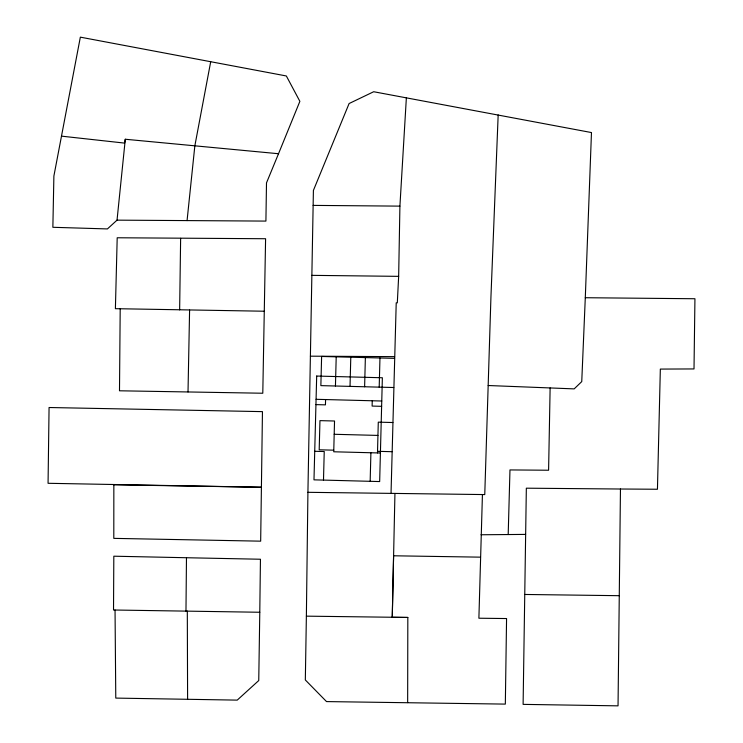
<?xml version="1.0" encoding="UTF-8"?>
<svg xmlns="http://www.w3.org/2000/svg" width="743" height="743" viewBox="0 0 743 743"><rect width="100%" height="100%" fill="white"/><g stroke="black" fill="none" stroke-linecap="round" stroke-linejoin="round"><path stroke-width="1.11" d="M407.656 702.609L407.823 617.452L306.376 616.151L305.327 679.956L326.53 701.587L505.333 704.104L506.568 618.548L478.891 618.222L482.43 494.55M120.199 308.772L119.493 390.79L262.79 393.233L265.595 238.735L117.199 237.769L115.397 308.679L264.294 311.224M115.044 610.031L115.778 698.095L237.221 700.12L258.75 680.551L259.781 612.26L113.521 610.003L113.818 556.201L186.474 557.733L185.973 611.117L187.31 611.145L187.607 699.293M620.461 489.015L526.341 488.188L523.109 704.373L618.037 705.85L620.461 489.015L657.444 489.247L660.341 369.085L694.008 368.937L694.937 298.742L585.298 297.72L581.75 381.596L574.181 388.886L488.17 385.515M259.781 612.26L260.449 559.238L186.474 557.733M306.376 616.151L307.918 492.312L313.407 190.422L349.099 103.537L373.692 91.733L591.474 132.56L585.298 297.72M179.639 309.877L180.633 238.317M307.918 492.312L391.032 493.38L396.223 302.81L397.31 302.838L398.657 276.35L399.91 206.127L406.365 97.797M188.016 391.96L189.595 310.063M550.126 387.939L548.594 470.235L509.967 469.929L508.193 534.551M407.823 617.452L392.267 617.284L393.595 555.783L480.312 557.157M392.267 617.284L394.942 493.426M323.493 480.099L324.236 451.53L314.726 451.289M325.583 399.558L325.443 404.861L315.942 404.619M335.446 386.007L336.207 356.835M350.027 386.388L350.789 357.216M364.618 386.769L365.37 357.597M370.163 481.315L370.906 452.747M372.252 400.765L372.113 406.077L381.623 406.328M377.49 452.924L378.289 422.145L392.871 422.526M379.199 387.14L379.961 357.977M498.172 114.914L490.937 297.024L484.761 494.578L391.032 493.38M117.032 220.151L125.298 139.247L278.523 153.727L299.875 101.336L286.352 75.972L80.346 37.15L53.886 176.054L52.864 227.293L107.419 228.928L117.032 220.151L265.91 221.089L266.496 182.871L278.523 153.727M187.069 220.606L194.842 145.869L210.706 61.725M125.298 139.247L124.592 143.102L61.502 136.145M481 534.765L525.607 534.403M310.398 356.176L394.589 356.649M313.119 205.393L399.91 206.127M311.865 275.356L398.657 276.35M524.725 594.465L619.393 595.691M394.542 358.358L321.617 356.454L320.865 385.626L393.781 387.521M316.081 399.307L381.753 401.016M334.192 434.284L377.946 435.417M333.774 450.174L319.193 449.803L319.954 420.631L334.536 421.012L333.737 451.781L380.407 452.998M377.528 451.317L392.118 451.698M113.846 484.789L113.8 538.369L260.672 541.164L262.455 411.631L49.066 407.517L48.063 483.294L261.35 487.241L113.846 484.789M316.685 376.051L313.983 479.848L379.664 481.557L382.366 377.76L316.685 376.051"/></g></svg>
